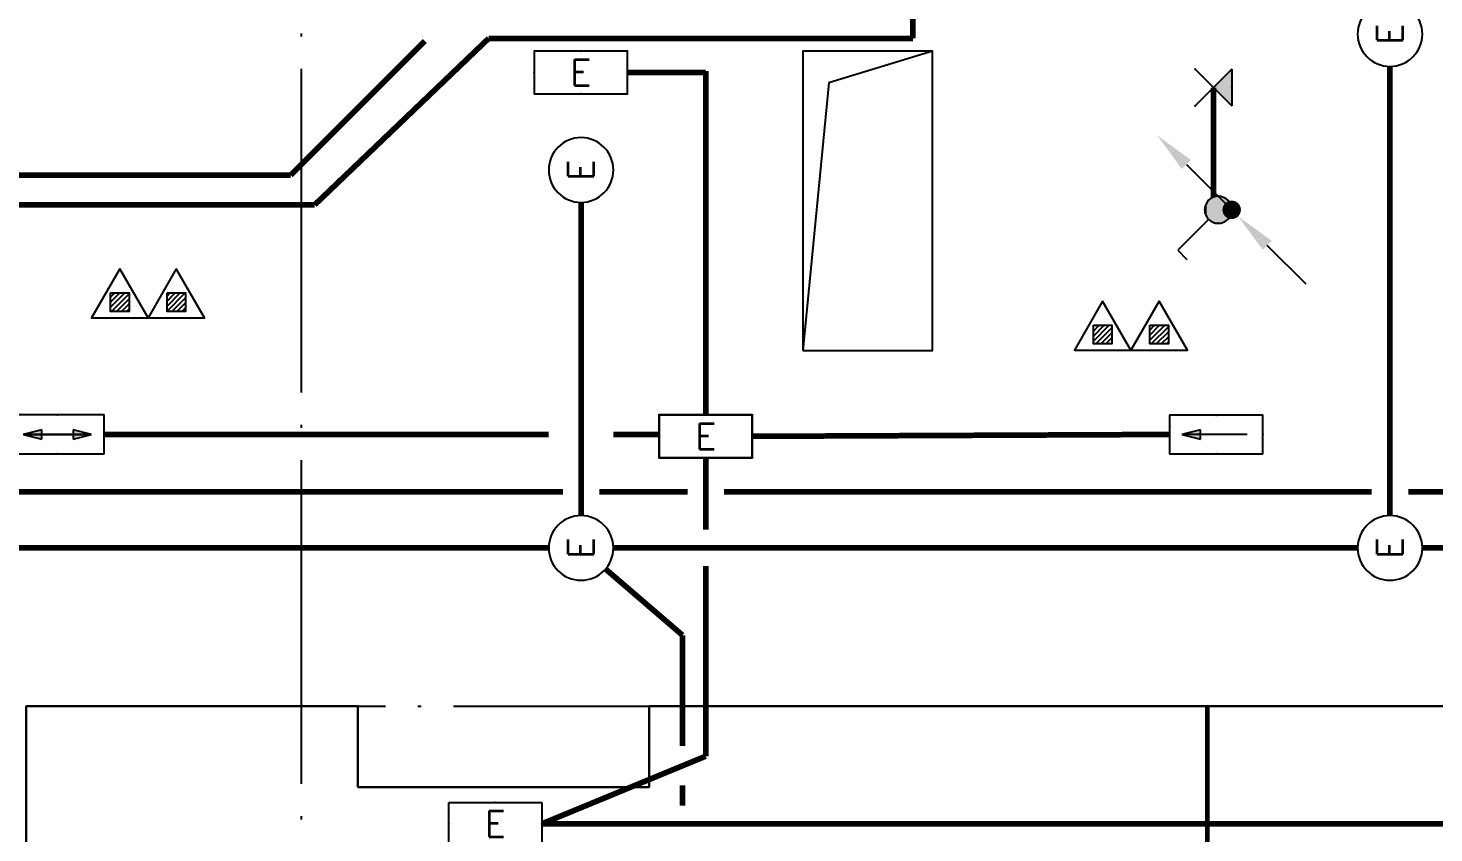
# Model space of a CAD drawing. Extents: x -2209072 to 495824, y -92434 to 572724.
# Drawn here: x 260923 to 269612, y 135116 to 140093 of the extents above; entities that cross this region are included whole.
import ezdxf
from ezdxf.enums import TextEntityAlignment as Align

# ---------------------------------------------------------------- set-up
doc = ezdxf.new("R2010")
doc.units = 0
doc.header["$LTSCALE"] = 1000
doc.header["$MEASUREMENT"] = 0
for name, pattern in [('DASH', [0.35, 0.25, -0.1]), ('X-104 6#7#平面$0$104-1112 结构$0$$AUDIT_BAD_LTYPE1', [0]), ('X-104 6#7#平面$0$DASH', [0.35, 0.25, -0.1]), ('X-104 6#7#平面$0$DOTE', [2.4200000000000004, 2, -0.2, 0.02, -0.2])]:
    doc.linetypes.add(name, pattern=pattern)
doc.layers.get('0').update_dxf_attribs({"linetype": 'CONTINUOUS'})
for name, color, linetype in [('EQUIP-照明', 3, 'CONTINUOUS'), ('LWIRE', 4, 'CONTINUOUS'), ('TEL_TEXT', 3, 'CONTINUOUS'), ('WIRE-应急', 2, 'DASH'), ('WIRE-照明', 1, 'CONTINUOUS'), ('X-104 6#7#平面$0$A-SUR_看线', 231, 'CONTINUOUS'), ('X-104 6#7#平面$0$A-TECH_结构', 21, 'CONTINUOUS'), ('X-104 6#7#平面$0$A_AXIS-轴线', 36, 'X-104 6#7#平面$0$DOTE'), ('X-104 6#7#平面$0$EQUIP_消防-01', 7, 'CONTINUOUS')]:
    doc.layers.add(name, color=color, linetype=linetype)
doc.layers.add('X-104 6#7#平面$0$000套内', color=226, linetype='CONTINUOUS', lineweight=30, plot=False)
doc.styles.add('_TEL_DIM', font='SIMPLEX', dxfattribs={"width": 0.8, "height": 3.5, "bigfont": 'HZTXT'})
doc.styles.get("Standard").update_dxf_attribs({"font": 'gbenor.shx', "bigfont": 'gbcbig.shx'})

# ---------------------------------------------------------------- blocks, each defined once
blk = doc.blocks.new('X-104 6#7#平面$0$gdfhgh')
at = {"layer": 'X-104 6#7#平面$0$A-TECH_结构'}
blk.add_lwpolyline([(-22099.99944911839, 11800.01369421519), (-21299.99986508081, 11800.00000025317), (-21299.99983997451, 13649.97889406854), (-22099.99942401209, 13649.99258803055)], close=True, dxfattribs=at)
blk.add_lwpolyline([(-21299.99983997451, 13649.97889406854), (-21939.39699591295, 13454.07030597466), (-22099.99944911839, 11800.01369421519)], dxfattribs=at)
blk = doc.blocks.new('X-104 6#7#平面$0$dsgdfg')
at = {"layer": 'X-104 6#7#平面$0$A_AXIS-轴线'}
for points in [[(84600.00000000017, -4500.000000000786), (84600.00000000006, 60899.99999999913)], [(-3999.999999999825, 46799.99999999919), (114300.0000000002, 46799.99999999849)]]:
    blk.add_lwpolyline(points, dxfattribs=at)
blk = doc.blocks.new('X-104 6#7#平面$0$$TWTSYS$00000546')
h = blk.add_hatch()
h.set_pattern_fill('ANSI31', color=256, scale=200, style=0)
h.set_pattern_definition([(45, (-38543.80223862439, -6670.830405693208), (-17.67766952966369, 17.67766952966369), [])])
h.paths.add_polyline_path([(-64.92232553117356, 173.7449990885525), (64.922325531159, 173.7449990885525), (64.922325531159, 43.90034802621994), (-64.92232553117356, 43.90034802621994)])
for points in [[(0, 343.6163707387423), (-198.3870041439732, 0), (198.3870041439732, 0)], [(-64.92232553117356, 173.7449990885525), (64.922325531159, 173.7449990885525), (64.922325531159, 43.90034802621994), (-64.92232553117356, 43.90034802621994)]]:
    blk.add_lwpolyline(points, close=True)
blk = doc.blocks.new('X-104 6#7#平面$0$灭火器2')
at = {"layer": 'X-104 6#7#平面$0$EQUIP_消防-01', "xscale": 0.88, "yscale": 0.88, "zscale": 0.88, "rotation": 90}
for p in [(-4049632.307172487, -27063.59765158896), (-4049632.307172487, -27412.75877888245)]:
    blk.add_blockref('X-104 6#7#平面$0$$TWTSYS$00000546', p, dxfattribs=at)
blk = doc.blocks.new('X-104 6#7#平面$0$A$C61334207')
at = {"layer": 'X-104 6#7#平面$0$EQUIP_消防-01', "rotation": 270}
for p in [(288902.0443888996, -3911330.44380104), (294977.0572126416, -3911530.44397961)]:
    blk.add_blockref('X-104 6#7#平面$0$灭火器2', p, dxfattribs=at)
blk = doc.blocks.new('X-104 6#7#平面')
at = {"layer": 'X-104 6#7#平面$0$000套内'}
blk.add_lwpolyline([(260911.9073130904, 135350.1160142448), (260911.9073130904, 131550.1160141304), (252411.9205300011, 131550.1188206439), (252411.9205300011, 126500.1432936778), (251411.9152534887, 126500.1436051316), (251411.915253488, 124800.1190229884), (288661.913571727, 124800.115974308), (288661.9135717273, 146400.1159743153), (274211.9143496174, 146400.1159407535), (274211.9143497943, 135900.1159811351), (264761.9196377833, 135900.1160033105), (264761.9196377987, 135400.1228387098), (262961.9196377915, 135400.1228387095), (262961.9196377761, 135900.1160071419), (261711.9135717334, 135900.1160101605), (260911.9133791408, 135900.1228386009), (260911.9073130904, 135350.1160142448)], dxfattribs=at)
at = {"layer": 'X-104 6#7#平面$0$A-SUR_看线', "linetype": 'X-104 6#7#平面$0$DASH', "ltscale": 2, "const_width": 30}
blk.add_lwpolyline([(268211.9192155857, 135900.1160142794), (268211.920018118, 124950.1099482314)], dxfattribs=at)
at = {"linetype": 'X-104 6#7#平面$0$104-1112 结构$0$$AUDIT_BAD_LTYPE1'}
blk.add_blockref('X-104 6#7#平面$0$A$C61334207', (0.116014253123808, 0.1160142530073927), dxfattribs=at)
blk.add_blockref('X-104 6#7#平面$0$dsgdfg', (178011.9014389009, 89100.14331225841))
at = {"layer": 'X-104 6#7#平面$0$A-TECH_结构'}
blk.add_blockref('X-104 6#7#平面$0$gdfhgh', (287811.9196377842, 126300.1228385415), dxfattribs=at)
blk = doc.blocks.new('$equip_U$00000189(HT0843)')
at = {"color": 2}
for p, q in [((-0.7199999999938882, 0.6599999999998545), (-0.7199999999938882, 0)), ((0.7200000000084401, 0.6599999999998545), (-0.7199999999938882, 0.6599999999998545)), ((0.7200000000084401, 0), (0.7200000000084401, 0.6599999999998545)), ((-0.7199999999938882, 0), (0.7200000000084401, 0))]:
    blk.add_line(p, q, dxfattribs=at)
at = {"color": 2, "const_width": 0.0125}
for points in [[(0.7200000000084401, 0.6599999999998545), (0.7200000000084401, 0.6599999999998545), (-0.7199999999938882, 0.6599999999998545)], [(-0.7199999999938882, 0.6599999999998545), (-0.7199999999938882, 0)], [(0.7200000000084401, 0), (0.7200000000084401, 0.6599999999998545)], [(-0.7199999999938882, 0), (0.7200000000084401, 0)]]:
    blk.add_lwpolyline(points, dxfattribs=at)
at = {"color": 2}
blk.add_lwpolyline([(-0.7199999999938882, 0.6599999999998545), (-0.7199999999938882, 0)], dxfattribs=at)
for p in [(7.275957614183426e-12, 0.6599999999998545), (-0.7199999999938882, 0.3299999999999272), (0.7200000000084401, 0.3299999999999272), (7.275957614183426e-12, 0)]:
    blk.add_point(p)
at = {"color": 7, "style": '_TEL_DIM'}
blk.add_attdef('$TEXT$', text='', height=0.4, dxfattribs=at).set_placement((7.275957614183426e-12, 0.3299999999999272), align=Align.MIDDLE_CENTER)
at = {"color": 7, "style": '_TEL_DIM', "flags": 1}
blk.add_attdef('A', text='', height=2.5e-05, dxfattribs=at).set_placement((7.275957614183426e-12, 0), align=Align.MIDDLE_CENTER)
blk = doc.blocks.new('$equip$00001838')
blk.add_circle((0, 0), 0.5)
at = {"color": 7, "style": '_TEL_DIM'}
blk.add_attdef('$TEXT$', text='', height=0.4, dxfattribs=at).set_placement((0, 0), align=Align.MIDDLE_CENTER)
at = {"color": 7, "style": '_TEL_DIM', "flags": 1}
blk.add_attdef('A', text='', height=2e-05, dxfattribs=at).set_placement((0, 0), align=Align.MIDDLE_CENTER)
blk = doc.blocks.new('$equip$00001154')
for p, q in [((0, 0.2828427124768496), (0, -0.2828427124768496)), ((0, 0.2828427124768496), (0.5656854249500611, -0.2828427124768496)), ((0.5656854249500611, 0.2828427124768496), (0, -0.2828427124768496))]:
    blk.add_line(p, q)
for p in [(0.5656854249500611, 0.2828427124768496), (0, 0.004449836778803729), (0.2828427124732116, 0), (0.5656854249500611, -0.2828427124768496)]:
    blk.add_point(p)
blk.add_solid([(0, -0.2828427124768496), (0.2828427124732116, 0), (0, 0.2828427124768496)])
at = {"layer": 'TEL_TEXT', "style": '_TEL_DIM', "flags": 1}
blk.add_attdef('A', text='', height=2e-05, dxfattribs=at).set_placement((0, 0), align=Align.MIDDLE_CENTER)
blk = doc.blocks.new('$equip$00001962')
for p, q in [((0.1473139127519971, 0.3556472460822988), (0.625000000003638, 0.8333333333339397)), ((0.625000000003638, 0.8333333333339397), (0.7664213562420628, 0.6919119770955149))]:
    blk.add_line(p, q)
blk.add_circle((3.637978807091713e-12, 0.2083333333339397), 0.2083333333334168)
for p in [(1.091393642127514e-11, 0.4166666666660603), (-0.2083333333284827, 0.2083333333375776), (1.091393642127514e-11, 0), (0.2083333333393966, 0.2083333333375776)]:
    blk.add_point(p)
for points in [[(-0.1804219591176661, 0.312500000001819), (0.1804219591249421, 0.312500000001819), (-0.2083333333284827, 0.2083333333339397), (0.2083333333357587, 0.2083333333339397)], [(-0.1041666666642413, 0.3887552924552438), (0.1041666666715173, 0.3887552924552438), (-0.1804219591176661, 0.312500000001819), (0.1804219591249421, 0.312500000001819)], [(3.637978807091713e-12, 0.4166666666660603), (3.637978807091713e-12, 0.4166666666660603), (-0.1041666666642413, 0.3887552924552438), (0.1041666666715173, 0.3887552924552438)], [(-0.1804219591176661, 0.1041666666660603), (0.1804219591249421, 0.1041666666660603), (-0.2083333333284827, 0.2083333333339397), (0.2083333333357587, 0.2083333333339397)], [(-0.1041666666642413, 0.02791137421263556), (0.1041666666715173, 0.02791137421263556), (-0.1804219591176661, 0.1041666666660603), (0.1804219591249421, 0.1041666666660603)], [(3.637978807091713e-12, 1.818989403545856e-12), (3.637978807091713e-12, 1.818989403545856e-12), (-0.1041666666642413, 0.02791137421263556), (0.1041666666715173, 0.02791137421263556)]]:
    blk.add_solid(points)
at = {"layer": 'TEL_TEXT', "style": '_TEL_DIM', "flags": 1}
blk.add_attdef('A', text='', height=2e-05, dxfattribs=at).set_placement((0, 0), align=Align.MIDDLE_CENTER)
blk = doc.blocks.new('$TelecSys$00000081')
for p, q in [((0.1041666666678793, 0.1041666666660603), (0.1041666666678793, 0.1041666666660603)), ((-0.1041666666678793, -0.1041666666660603), (-0.1041666666678793, -0.1041666666660603)), ((-1.150000000001455, -1.149999999999636), (-0.5499999999992724, -0.5499999999992724))]:
    blk.add_line(p, q)
at = {"const_width": 0.1425}
blk.add_lwpolyline([(0.07125000000087311, 0, 1), (-0.07125000000087311, 0, 1)], format="xyb", close=True, dxfattribs=at)
blk.add_solid([(-0.6199999999989814, -0.4799999999995634), (-0.4799999999995634, -0.6200000000008004), (-0.09999999999854481, -0.1000000000003638)])
at = {"width": 0.8, "flags": 9}
blk.add_attdef('A', (0, 0), '', height=2e-05, rotation=180, dxfattribs=at)
blk = doc.blocks.new('$TelecSys$00000079')
for p, q in [((0.7000000000007276, 0.7000000000007276), (0, 0)), ((0.1041666666678793, 0.1041666666660603), (0.1041666666678793, 0.1041666666660603)), ((-0.1041666666678793, -0.1041666666660603), (-0.1041666666678793, -0.1041666666660603))]:
    blk.add_line(p, q)
at = {"const_width": 0.1425}
blk.add_lwpolyline([(-0.07125000000087311, 0, 1), (0.07125000000087311, 0, 1)], format="xyb", close=True, dxfattribs=at)
blk.add_solid([(0.6300000000010186, 0.7700000000004366), (0.7700000000004366, 0.6299999999991996), (1.150000000001455, 1.149999999999636)])
at = {"width": 0.8, "flags": 9}
blk.add_attdef('A', (0, 0), '', height=2e-05, dxfattribs=at)
blk = doc.blocks.new('$equip$00002534')
for p, q in [((-0.7200000000011642, 0.6599999999998545), (-0.7200000000011642, 0)), ((0.7200000000011642, 0.6599999999998545), (-0.7200000000011642, 0.6599999999998545)), ((0.7200000000011642, 0), (0.7200000000011642, 0.6599999999998545)), ((-0.7200000000011642, 0), (0.7200000000011642, 0))]:
    blk.add_line(p, q)
at = {"const_width": 0.03}
blk.add_lwpolyline([(-0.7200000000011642, 0.6599999999998545), (-0.7200000000011642, 0), (0.7200000000011642, 0), (0.7200000000011642, 0.6599999999998545), (-0.7200000000011642, 0.6599999999998545), (-0.7200000000011642, 0)], dxfattribs=at)
for p in [(0, 0.6599999999998545), (-0.7200000000011642, 0.3299999999981083), (0.7200000000011642, 0.3299999999981083), (0, 0)]:
    blk.add_point(p)
at = {"color": 7, "style": '_TEL_DIM'}
blk.add_attdef('$TEXT$', text='', height=0.4, dxfattribs=at).set_placement((0, 0.3299999999981083), align=Align.MIDDLE_CENTER)
at = {"color": 7, "style": '_TEL_DIM', "flags": 1}
blk.add_attdef('A', text='', height=2e-05, dxfattribs=at).set_placement((0, 0), align=Align.MIDDLE_CENTER)
blk = doc.blocks.new('$equip$00002540')
blk.add_hatch(color=256).paths.add_polyline_path([(0.2400000000016007, 0.3720000000030268), (0.2400000000016007, 0.2280000000064319), (0.5280000000020664, 0.3000000000029104)])
for p, q in [((-0.7199999999975262, 0.6000000000058208), (-0.7199999999975262, 0)), ((0.7199999999975262, 0.6000000000058208), (-0.7199999999975262, 0.6000000000058208)), ((0.7199999999975262, 0), (0.7199999999975262, 0.6000000000058208)), ((0.2400000000016007, 0.3720000000030268), (0.2400000000016007, 0.2280000000064319)), ((0.5280000000020664, 0.3000000000029104), (0.2400000000016007, 0.3720000000030268)), ((0.2400000000016007, 0.2280000000064319), (0.5280000000020664, 0.3000000000029104)), ((-0.7199999999975262, 0), (0.7199999999975262, 0))]:
    blk.add_line(p, q)
at = {"color": 7}
blk.add_line((-0.4800000000032014, 0.3000000000029104), (0.4800000000032014, 0.3000000000029104), dxfattribs=at)
at = {"const_width": 0.02}
blk.add_lwpolyline([(-0.7199999999975262, 0.6000000000058208), (-0.7199999999975262, 0), (0.7199999999975262, 0), (0.7199999999975262, 0.6000000000058208), (-0.7199999999975262, 0.6000000000058208), (-0.7199999999975262, 0)], dxfattribs=at)
for p in [(0, 0.6000000000058208), (-0.7199999999975262, 0.3000000000029104), (0.7199999999975262, 0.3000000000029104), (0, 0)]:
    blk.add_point(p)
at = {"color": 7, "style": '_TEL_DIM', "flags": 1}
blk.add_attdef('A', text='', height=2e-05, dxfattribs=at).set_placement((0, 0), align=Align.MIDDLE_CENTER)

msp = doc.modelspace()

# ---------------------------------------------------------------- linework, layer by layer
at = {"layer": 'WIRE-应急', "linetype": 'DASH', "const_width": 35}
for points in [[(266392.004569361, 141462.0282243415), (266392.004569361, 140029.1865064832)], [(263374.6508009943, 140012.5271257838), (262546.2129496193, 139183.8146843136)], [(263770.1205947005, 140029.1865064832), (262694.4542699863, 139000.0273176383)], [(266392.004569361, 140029.1865064832), (263770.1205947005, 140029.1865064832)], [(264626.757765351, 139818.020355967), (265111.0649802957, 139818.0203559663)], [(265111.0649802957, 137700.440708734), (265111.0649802957, 139827.6604368327)], [(269340.5200316951, 137078.2097999015), (269340.5200316951, 139855.6576229763)], [(260804.4917310515, 139183.8146843136), (262546.2129496193, 139183.8146843136)], [(264340.5200316951, 137078.2097999015), (264340.5200316951, 139015.2547958625)], [(260804.4917310514, 139000.0273176382), (262694.4542699863, 139000.0273176383)], [(261392.5281001335, 137580.5319539203), (264140.5200316951, 137580.5319539202)], [(264540.5200316951, 137580.5319539202), (264823.0649581749, 137580.5319539206)], [(267978.1603969281, 137580.02750957), (265399.0649581758, 137568.4407087348)], [(265111.0649581754, 137436.4407087341), (265111.0649581756, 136990.7097999016)], [(264140.5200316951, 136878.2097999015), (259298.0801180651, 136878.2097999015)], [(269140.5200316951, 136878.2097999015), (264540.5200316951, 136878.2097999015)], [(272440.5200316951, 136878.2097999015), (269540.5200316951, 136878.2097999015)], [(264967.5753599018, 136338.7503496007), (264492.1341343153, 136747.7752803651)], [(265111.0649581756, 136765.7097999016), (265111.0649581754, 135590.4844770677)], [(264967.5753599016, 135652.9591169506), (264967.5753599018, 136338.7503496007)], [(265111.0649581754, 135590.4844770677), (264098.7564324578, 135172.5913510047)], [(264967.5753599016, 135285.0913510046), (264967.5753599016, 135409.5413757289)], [(264098.7564324578, 135172.5913510047), (274393.8466447567, 135172.5913510047)]]:
    msp.add_lwpolyline(points, dxfattribs=at)
at = {"layer": 'WIRE-应急', "linetype": 'DASH', "const_width": 35, "elevation": 100}
msp.add_lwpolyline([(268248.8673796421, 139725.0277912417), (268248.8673796421, 139046.8636780269)], dxfattribs=at)
at = {"layer": 'WIRE-照明', "linetype": 'Continuous', "const_width": 35}
for points in [[(259210.5801180648, 137225.0403577005), (264228.0200316951, 137225.0403577005)], [(264453.0200316951, 137225.0403577005), (264998.5649581731, 137225.0403577005)], [(265223.5649581731, 137225.0403577005), (269228.0200316952, 137225.0403577004)], [(269453.0200316952, 137225.0403577004), (271943.7499252692, 137225.0403577005)]]:
    msp.add_lwpolyline(points, dxfattribs=at)

# ---------------------------------------------------------------- block references
msp.add_blockref('X-104 6#7#平面', (0, 0))
at = {"layer": 'EQUIP-照明'}
ref = msp.add_blockref('$equip$00001838', (269340.5200316951, 140055.6576229763), dxfattribs=dict(at, xscale=-400, yscale=400, zscale=400, rotation=270))
ref.add_attrib('$TEXT$', 'E', dxfattribs={"layer": '0', "color": 7, "height": 160, "rotation": 90, "style": '_TEL_DIM'}).set_placement((269340.5200316951, 140055.6576229763), align=Align.MIDDLE_CENTER)
ref = msp.add_blockref('$equip$00002534', (264338.7577653506, 139950.0203559663), dxfattribs=dict(at, xscale=400, yscale=400, zscale=400, rotation=180))
ref.add_attrib('$TEXT$', 'E', dxfattribs={"layer": '0', "color": 7, "height": 160, "style": '_TEL_DIM'}).set_placement((264338.7577653506, 139818.020355967), align=Align.MIDDLE_CENTER)
at = {"layer": 'EQUIP-照明', "yscale": 400, "zscale": 400}
for name, p, xscale in [('$equip$00001154', (268362.0044646317, 139725.0277912421, 100), -400), ('$equip$00002540', (261104.5281001345, 137460.5319539191), 400)]:
    msp.add_blockref(name, p, dxfattribs=dict(at, xscale=xscale))
at = {"layer": 'EQUIP-照明'}
ref = msp.add_blockref('$equip$00001838', (264340.5200316951, 139215.2547958625), dxfattribs=dict(at, xscale=-400, yscale=400, zscale=400, rotation=270))
ref.add_attrib('$TEXT$', 'E', dxfattribs={"layer": '0', "color": 7, "height": 160, "rotation": 90, "style": '_TEL_DIM'}).set_placement((264340.5200316951, 139215.2547958625), align=Align.MIDDLE_CENTER)
at = {"layer": 'EQUIP-照明', "yscale": 400, "zscale": 400}
for name, p, xscale, rotation in [('$equip$00001962', (268362.0044538253, 138969.042206211), -400, 90), ('$equip$00002540', (261104.5281001345, 137700.5319539215), 400, 180), ('$equip$00002540', (268266.1603969272, 137700.0275095712), 400, 180)]:
    msp.add_blockref(name, p, dxfattribs=dict(at, xscale=xscale, rotation=rotation))
at = {"layer": 'EQUIP-照明'}
ref = msp.add_blockref('$equip$00002534', (265111.0649581754, 137700.440708734), dxfattribs=dict(at, xscale=400, yscale=400, zscale=400, rotation=180))
ref.add_attrib('$TEXT$', 'E', dxfattribs={"layer": '0', "color": 7, "height": 160, "style": '_TEL_DIM'}).set_placement((265111.0649581754, 137568.4407087348), align=Align.MIDDLE_CENTER)
ref = msp.add_blockref('$equip$00001838', (264340.5200316951, 136878.2097999015), dxfattribs=dict(at, xscale=-400, yscale=400, zscale=400, rotation=270))
ref.add_attrib('$TEXT$', 'E', dxfattribs={"layer": '0', "color": 7, "height": 160, "rotation": 90, "style": '_TEL_DIM'}).set_placement((264340.5200316951, 136878.2097999015), align=Align.MIDDLE_CENTER)
ref = msp.add_blockref('$equip$00001838', (269340.5200316951, 136878.2097999015), dxfattribs=dict(at, xscale=-400, yscale=400, zscale=400, rotation=270))
ref.add_attrib('$TEXT$', 'E', dxfattribs={"layer": '0', "color": 7, "height": 160, "rotation": 90, "style": '_TEL_DIM'}).set_placement((269340.5200316951, 136878.2097999015), align=Align.MIDDLE_CENTER)
ref = msp.add_blockref('$equip_U$00000189(HT0843)', (263810.7564324545, 135304.5913510047), dxfattribs=dict(at, xscale=-400, yscale=400, zscale=400, rotation=180))
ref.add_attrib('$TEXT$', 'E', dxfattribs={"layer": '0', "color": 7, "height": 160, "style": '_TEL_DIM'}).set_placement((263810.7564324574, 135172.5913510047), align=Align.MIDDLE_CENTER)
at = {"layer": 'LWIRE', "xscale": -400, "yscale": 400, "zscale": 400}
for name in ['$TelecSys$00000079', '$TelecSys$00000081']:
    msp.add_blockref(name, (268362.0044538253, 138969.0422062123), dxfattribs=at)

doc.saveas('drawing.dxf')
